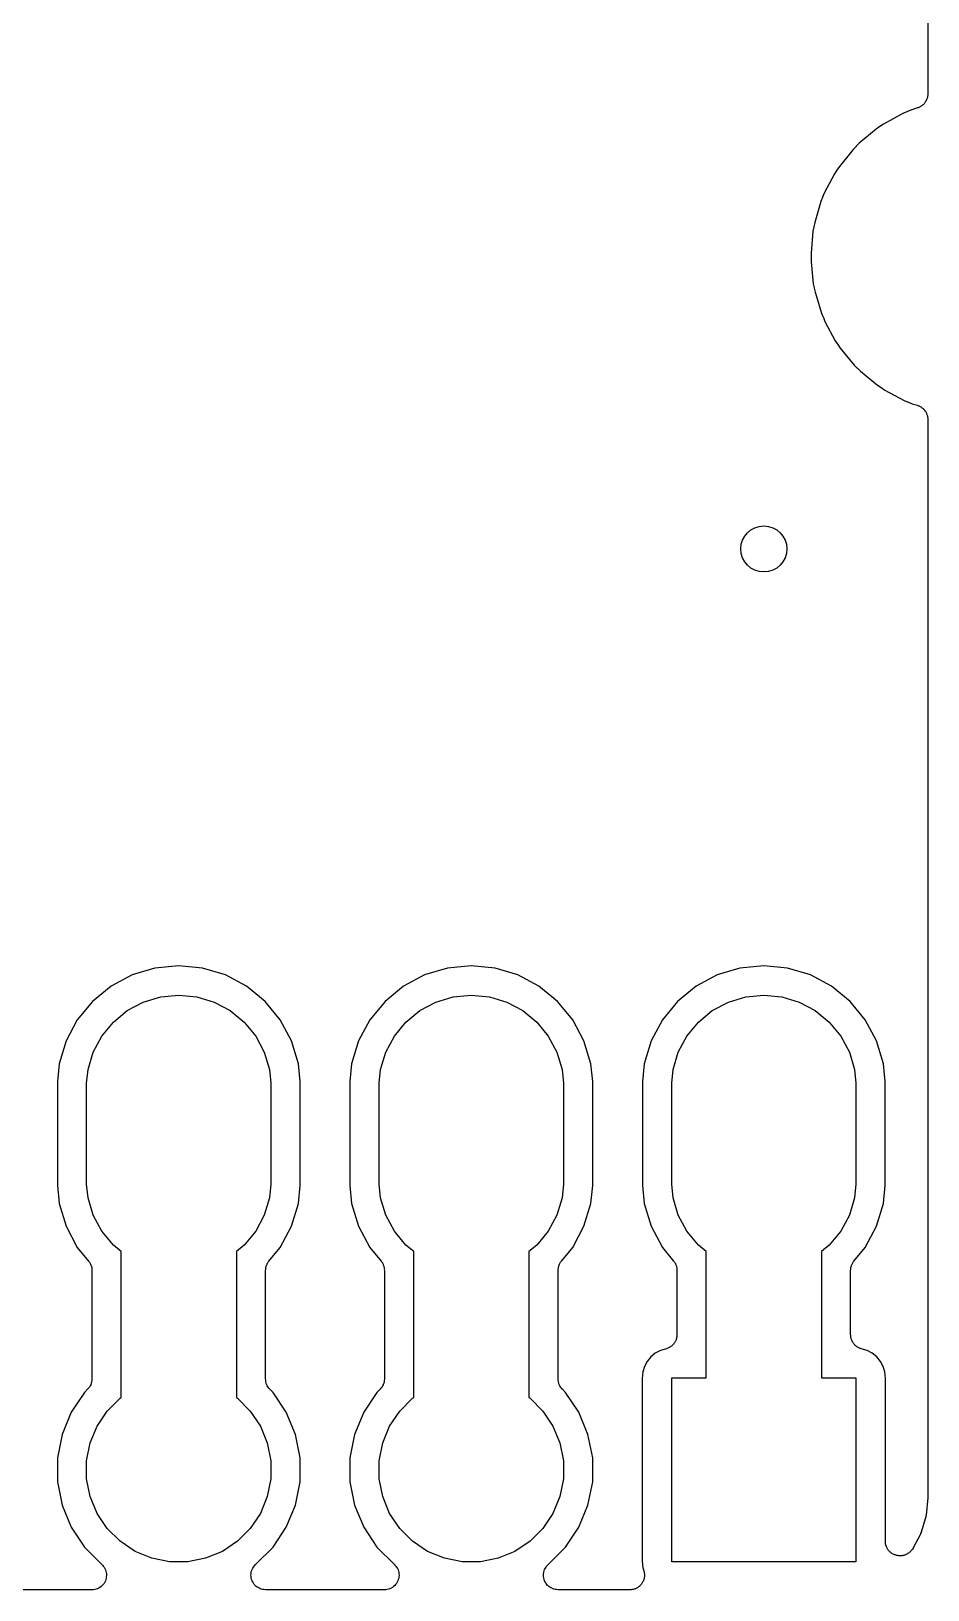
# Model space of a CAD drawing. Extents: x 74.5 to 163.3, y -89.7 to -63.9.
# Drawn here: x 155.56 to 163.35, y -89.69 to -76.15 of the extents above; entities that cross this region are included whole.
import ezdxf

# ---------------------------------------------------------------- set-up
doc = ezdxf.new("R2010")
doc.units = 0
doc.layers.add('BLACK', color=7, linetype='CONTINUOUS')

msp = doc.modelspace()

# ---------------------------------------------------------------- linework, layer by layer
at = {"layer": 'BLACK', "linetype": 'CONTINUOUS'}
for p, q in [((163.349, -64.6605), (163.349, -76.6922)), ((163.307, -76.786), (163.304, -76.7894)), ((163.311, -76.7829), (163.307, -76.786)), ((163.316, -76.7771), (163.311, -76.7829)), ((163.321, -76.7717), (163.316, -76.7771)), ((163.324, -76.7676), (163.321, -76.7717)), ((163.327, -76.7639), (163.324, -76.7676)), ((163.33, -76.7573), (163.327, -76.7639)), ((163.335, -76.751), (163.33, -76.7573)), ((163.336, -76.7465), (163.335, -76.751)), ((163.339, -76.7422), (163.336, -76.7465)), ((163.341, -76.735), (163.339, -76.7422)), ((163.344, -76.728), (163.341, -76.735)), ((163.345, -76.7232), (163.344, -76.728)), ((163.346, -76.7186), (163.345, -76.7232)), ((163.347, -76.7111), (163.346, -76.7186)), ((163.348, -76.7037), (163.347, -76.7111)), ((163.349, -76.6939), (163.348, -76.6988)), ((163.348, -76.6988), (163.348, -76.7037)), ((163.349, -76.6922), (163.349, -76.6939)), ((163.132, -76.8613), (162.964, -76.9535)), ((163.166, -76.8473), (163.132, -76.8613)), ((163.167, -76.8466), (163.166, -76.8473)), ((163.202, -76.8318), (163.167, -76.8466)), ((163.26, -76.8132), (163.202, -76.8318)), ((163.265, -76.8113), (163.26, -76.8132)), ((163.27, -76.8099), (163.265, -76.8113)), ((163.276, -76.8064), (163.27, -76.8099)), ((163.283, -76.8034), (163.276, -76.8064)), ((163.287, -76.8007), (163.283, -76.8034)), ((163.292, -76.7984), (163.287, -76.8007)), ((163.297, -76.7937), (163.292, -76.7984)), ((163.304, -76.7894), (163.297, -76.7937)), ((162.901, -76.996), (162.754, -77.119)), ((162.932, -76.9756), (162.901, -76.996)), ((162.933, -76.9746), (162.932, -76.9756)), ((162.932, -76.9756), (162.932, -76.9756)), ((162.932, -76.9756), (162.932, -76.9756)), ((162.964, -76.9535), (162.933, -76.9746)), ((162.701, -77.1729), (162.581, -77.322)), ((162.727, -77.1469), (162.701, -77.1729)), ((162.728, -77.1457), (162.727, -77.1469)), ((162.727, -77.1469), (162.727, -77.1469)), ((162.754, -77.119), (162.728, -77.1457)), ((162.581, -77.322), (162.56, -77.3533)), ((162.539, -77.3854), (162.45, -77.5549)), ((162.559, -77.3548), (162.539, -77.3854)), ((162.56, -77.3533), (162.559, -77.3548)), ((162.435, -77.5912), (162.421, -77.6252)), ((162.436, -77.5895), (162.435, -77.5912)), ((162.435, -77.5912), (162.435, -77.5912)), ((162.45, -77.5549), (162.436, -77.5895)), ((162.421, -77.6252), (162.367, -77.8087)), ((162.36, -77.8472), (162.352, -77.8833)), ((162.367, -77.8087), (162.36, -77.8454)), ((162.36, -77.8454), (162.36, -77.8472)), ((162.352, -77.8833), (162.335, -78.0738)), ((162.335, -78.0738), (162.335, -78.1112)), ((162.335, -78.1112), (162.335, -78.113)), ((162.335, -78.113), (162.335, -78.1499)), ((162.335, -78.1499), (162.355, -78.3401)), ((162.355, -78.3401), (162.363, -78.3767)), ((162.363, -78.3767), (162.363, -78.3785)), ((162.363, -78.3785), (162.363, -78.3785)), ((162.363, -78.3785), (162.37, -78.4147)), ((162.37, -78.4147), (162.426, -78.5975)), ((162.426, -78.5975), (162.441, -78.6319)), ((162.441, -78.6319), (162.442, -78.6336)), ((162.442, -78.6336), (162.455, -78.6678)), ((162.455, -78.6678), (162.546, -78.836)), ((162.546, -78.836), (162.567, -78.867)), ((162.567, -78.867), (162.568, -78.8685)), ((162.568, -78.8685), (162.568, -78.8685)), ((162.568, -78.8685), (162.588, -78.8994)), ((162.588, -78.8994), (162.71, -79.0468)), ((162.71, -79.0468), (162.737, -79.0731)), ((162.737, -79.0731), (162.738, -79.0744)), ((162.738, -79.0744), (162.738, -79.0744)), ((162.738, -79.0744), (162.764, -79.1008)), ((162.764, -79.1008), (162.912, -79.2217)), ((162.912, -79.2217), (162.943, -79.2423)), ((162.943, -79.2423), (162.945, -79.2433)), ((162.945, -79.2433), (162.945, -79.2433)), ((162.945, -79.2433), (162.975, -79.2642)), ((162.975, -79.2642), (163.144, -79.354)), ((163.144, -79.354), (163.179, -79.3682)), ((163.179, -79.3682), (163.18, -79.3689)), ((163.18, -79.3689), (163.18, -79.3689)), ((163.18, -79.3689), (163.214, -79.3835)), ((163.214, -79.3835), (163.259, -79.3969)), ((163.259, -79.3969), (163.26, -79.3974)), ((163.26, -79.3974), (163.266, -79.3997)), ((163.266, -79.3997), (163.271, -79.4014)), ((163.271, -79.4014), (163.277, -79.4045)), ((163.277, -79.4045), (163.283, -79.4072)), ((163.283, -79.4072), (163.288, -79.4104)), ((163.288, -79.4104), (163.293, -79.4132)), ((163.293, -79.4132), (163.298, -79.4174)), ((163.298, -79.4174), (163.304, -79.4212)), ((163.304, -79.4212), (163.308, -79.4253)), ((163.308, -79.4253), (163.312, -79.429)), ((163.312, -79.429), (163.316, -79.4341)), ((163.316, -79.4341), (163.321, -79.4389)), ((163.321, -79.4389), (163.324, -79.4437)), ((163.324, -79.4437), (163.328, -79.4482)), ((163.328, -79.4482), (163.331, -79.454)), ((163.331, -79.454), (163.335, -79.4596)), ((163.335, -79.4596), (163.337, -79.465)), ((163.337, -79.465), (163.339, -79.4701)), ((163.339, -79.4701), (163.341, -79.4764)), ((163.341, -79.4764), (163.344, -79.4826)), ((163.344, -79.4826), (163.345, -79.4883)), ((163.345, -79.4883), (163.347, -79.4938)), ((163.347, -79.4938), (163.347, -79.5004)), ((163.347, -79.5004), (163.348, -79.5069)), ((163.348, -79.5069), (163.348, -79.5127)), ((163.348, -79.5127), (163.349, -79.5185)), ((163.349, -79.5185), (163.349, -88.8765)), ((156.44, -84.3465), (156.257, -84.4444)), ((156.638, -84.2862), (156.44, -84.3465)), ((156.845, -84.2659), (156.638, -84.2862)), ((157.052, -84.2862), (156.845, -84.2659)), ((157.25, -84.3465), (157.052, -84.2862)), ((157.433, -84.4444), (157.25, -84.3465)), ((158.98, -84.3465), (158.797, -84.4444)), ((159.178, -84.2862), (158.98, -84.3465)), ((159.385, -84.2659), (159.178, -84.2862)), ((159.592, -84.2862), (159.385, -84.2659)), ((159.79, -84.3465), (159.592, -84.2862)), ((159.973, -84.4444), (159.79, -84.3465)), ((161.52, -84.3465), (161.337, -84.4444)), ((161.718, -84.2862), (161.52, -84.3465)), ((161.925, -84.2659), (161.718, -84.2862)), ((162.132, -84.2862), (161.925, -84.2659)), ((162.33, -84.3465), (162.132, -84.2862)), ((162.513, -84.4444), (162.33, -84.3465)), ((156.257, -84.4444), (156.096, -84.5761)), ((157.594, -84.5761), (157.433, -84.4444)), ((158.797, -84.4444), (158.636, -84.5761)), ((160.134, -84.5761), (159.973, -84.4444)), ((161.337, -84.4444), (161.176, -84.5761)), ((162.674, -84.5761), (162.513, -84.4444)), ((156.096, -84.5761), (155.964, -84.7366)), ((156.398, -84.6566), (156.537, -84.5823)), ((156.537, -84.5823), (156.688, -84.5366)), ((156.688, -84.5366), (156.845, -84.5211)), ((156.845, -84.5211), (157.002, -84.5366)), ((157.002, -84.5366), (157.153, -84.5823)), ((157.153, -84.5823), (157.292, -84.6566)), ((157.726, -84.7366), (157.594, -84.5761)), ((158.636, -84.5761), (158.504, -84.7366)), ((158.938, -84.6566), (159.077, -84.5823)), ((159.077, -84.5823), (159.228, -84.5366)), ((159.228, -84.5366), (159.385, -84.5211)), ((159.385, -84.5211), (159.542, -84.5366)), ((159.542, -84.5366), (159.693, -84.5823)), ((159.693, -84.5823), (159.832, -84.6566)), ((160.266, -84.7366), (160.134, -84.5761)), ((161.176, -84.5761), (161.044, -84.7366)), ((161.478, -84.6566), (161.617, -84.5823)), ((161.617, -84.5823), (161.768, -84.5366)), ((161.768, -84.5366), (161.925, -84.5211)), ((161.925, -84.5211), (162.082, -84.5366)), ((162.082, -84.5366), (162.233, -84.5823)), ((162.233, -84.5823), (162.372, -84.6566)), ((162.806, -84.7366), (162.674, -84.5761)), ((155.964, -84.7366), (155.867, -84.9197)), ((156.177, -84.8784), (156.277, -84.7566)), ((156.277, -84.7566), (156.398, -84.6566)), ((157.292, -84.6566), (157.413, -84.7566)), ((157.413, -84.7566), (157.513, -84.8784)), ((157.823, -84.9197), (157.726, -84.7366)), ((158.504, -84.7366), (158.407, -84.9197)), ((158.717, -84.8784), (158.817, -84.7566)), ((158.817, -84.7566), (158.938, -84.6566)), ((159.832, -84.6566), (159.953, -84.7566)), ((159.953, -84.7566), (160.053, -84.8784)), ((160.363, -84.9197), (160.266, -84.7366)), ((161.044, -84.7366), (160.947, -84.9197)), ((161.257, -84.8784), (161.357, -84.7566)), ((161.357, -84.7566), (161.478, -84.6566)), ((162.372, -84.6566), (162.493, -84.7566)), ((162.493, -84.7566), (162.593, -84.8784)), ((162.903, -84.9197), (162.806, -84.7366)), ((156.102, -85.0174), (156.177, -84.8784)), ((157.513, -84.8784), (157.588, -85.0174)), ((158.642, -85.0174), (158.717, -84.8784)), ((160.053, -84.8784), (160.128, -85.0174)), ((161.182, -85.0174), (161.257, -84.8784)), ((162.593, -84.8784), (162.668, -85.0174)), ((155.867, -84.9197), (155.806, -85.1184)), ((156.057, -85.1682), (156.102, -85.0174)), ((157.588, -85.0174), (157.633, -85.1682)), ((157.884, -85.1184), (157.823, -84.9197)), ((158.407, -84.9197), (158.346, -85.1184)), ((158.597, -85.1682), (158.642, -85.0174)), ((160.128, -85.0174), (160.173, -85.1682)), ((160.424, -85.1184), (160.363, -84.9197)), ((160.947, -84.9197), (160.886, -85.1184)), ((161.137, -85.1682), (161.182, -85.0174)), ((162.668, -85.0174), (162.713, -85.1682)), ((162.964, -85.1184), (162.903, -84.9197)), ((155.806, -85.1184), (155.791, -85.2732)), ((156.045, -85.2857), (156.057, -85.1682)), ((157.633, -85.1682), (157.645, -85.2857)), ((157.899, -85.2732), (157.884, -85.1184)), ((158.346, -85.1184), (158.331, -85.2732)), ((158.585, -85.2857), (158.597, -85.1682)), ((160.173, -85.1682), (160.185, -85.2857)), ((160.439, -85.2732), (160.424, -85.1184)), ((160.886, -85.1184), (160.871, -85.2732)), ((161.125, -85.2857), (161.137, -85.1682)), ((162.713, -85.1682), (162.725, -85.2857)), ((162.979, -85.2732), (162.964, -85.1184)), ((155.791, -85.2732), (155.791, -86.1768)), ((156.045, -86.1643), (156.045, -85.2857)), ((157.645, -85.2857), (157.645, -86.1643)), ((157.899, -86.1768), (157.899, -85.2732)), ((158.331, -85.2732), (158.331, -86.1768)), ((158.585, -86.1643), (158.585, -85.2857)), ((160.185, -85.2857), (160.185, -86.1643)), ((160.439, -86.1768), (160.439, -85.2732)), ((160.871, -85.2732), (160.871, -86.1768)), ((161.125, -86.1643), (161.125, -85.2857)), ((162.725, -85.2857), (162.725, -86.1643)), ((162.979, -86.1768), (162.979, -85.2732)), ((155.791, -86.1768), (155.806, -86.3316)), ((156.057, -86.2818), (156.045, -86.1643)), ((157.645, -86.1643), (157.633, -86.2818)), ((157.884, -86.3316), (157.899, -86.1768)), ((158.331, -86.1768), (158.346, -86.3316)), ((158.597, -86.2818), (158.585, -86.1643)), ((160.185, -86.1643), (160.173, -86.2818)), ((160.424, -86.3316), (160.439, -86.1768)), ((160.871, -86.1768), (160.886, -86.3316)), ((161.137, -86.2818), (161.125, -86.1643)), ((162.725, -86.1643), (162.713, -86.2818)), ((162.964, -86.3316), (162.979, -86.1768)), ((155.806, -86.3316), (155.867, -86.5303)), ((156.102, -86.4326), (156.057, -86.2818)), ((157.633, -86.2818), (157.588, -86.4326)), ((157.823, -86.5303), (157.884, -86.3316)), ((158.346, -86.3316), (158.407, -86.5303)), ((158.642, -86.4326), (158.597, -86.2818)), ((160.173, -86.2818), (160.128, -86.4326)), ((160.363, -86.5303), (160.424, -86.3316)), ((160.886, -86.3316), (160.947, -86.5303)), ((161.182, -86.4326), (161.137, -86.2818)), ((162.713, -86.2818), (162.668, -86.4326)), ((162.903, -86.5303), (162.964, -86.3316)), ((155.867, -86.5303), (155.964, -86.7134)), ((156.177, -86.5716), (156.102, -86.4326)), ((157.588, -86.4326), (157.513, -86.5716)), ((157.726, -86.7134), (157.823, -86.5303)), ((158.407, -86.5303), (158.504, -86.7134)), ((158.717, -86.5716), (158.642, -86.4326)), ((160.128, -86.4326), (160.053, -86.5716)), ((160.266, -86.7134), (160.363, -86.5303)), ((160.947, -86.5303), (161.044, -86.7134)), ((161.257, -86.5716), (161.182, -86.4326)), ((162.668, -86.4326), (162.593, -86.5716)), ((162.806, -86.7134), (162.903, -86.5303)), ((156.277, -86.6934), (156.177, -86.5716)), ((157.513, -86.5716), (157.413, -86.6934)), ((158.817, -86.6934), (158.717, -86.5716)), ((160.053, -86.5716), (159.953, -86.6934)), ((161.357, -86.6934), (161.257, -86.5716)), ((162.593, -86.5716), (162.493, -86.6934)), ((155.964, -86.7134), (156.062, -86.8326)), ((156.345, -86.7496), (156.277, -86.6934)), ((156.345, -88.0179), (156.345, -86.7496)), ((157.413, -86.6934), (157.345, -86.7496)), ((157.345, -86.7496), (157.345, -88.0179)), ((157.628, -86.8326), (157.726, -86.7134)), ((158.504, -86.7134), (158.602, -86.8326)), ((158.885, -86.7496), (158.817, -86.6934)), ((158.885, -88.0179), (158.885, -86.7496)), ((159.953, -86.6934), (159.885, -86.7496)), ((159.885, -86.7496), (159.885, -88.0179)), ((160.168, -86.8326), (160.266, -86.7134)), ((161.044, -86.7134), (161.142, -86.8326)), ((161.425, -86.7496), (161.357, -86.6934)), ((161.425, -87.846), (161.425, -86.7496)), ((162.493, -86.6934), (162.425, -86.7496)), ((162.425, -86.7496), (162.425, -87.846)), ((162.708, -86.8326), (162.806, -86.7134)), ((156.062, -86.8326), (156.063, -86.8339)), ((156.063, -86.8339), (156.066, -86.8386)), ((156.066, -86.8386), (156.07, -86.8428)), ((156.07, -86.8428), (156.073, -86.8489)), ((156.073, -86.8489), (156.077, -86.8547)), ((156.077, -86.8547), (156.079, -86.8599)), ((156.079, -86.8599), (156.081, -86.8647)), ((156.081, -86.8647), (156.083, -86.8713)), ((156.083, -86.8713), (156.086, -86.8777)), ((156.086, -86.8777), (156.087, -86.8832)), ((156.087, -86.8832), (156.089, -86.8885)), ((156.089, -86.8885), (156.089, -86.8953)), ((156.089, -86.8953), (156.091, -86.9021)), ((156.091, -86.9021), (156.09, -86.9076)), ((156.09, -86.9076), (156.091, -86.9131)), ((156.091, -86.9131), (156.091, -87.8568)), ((157.599, -86.9113), (157.6, -86.9059)), ((157.599, -86.9131), (157.599, -86.9113)), ((157.599, -87.8568), (157.599, -86.9131)), ((157.6, -86.9003), (157.601, -86.8936)), ((157.6, -86.9059), (157.6, -86.9003)), ((157.601, -86.8936), (157.602, -86.8867)), ((157.602, -86.8867), (157.603, -86.8815)), ((157.603, -86.8815), (157.605, -86.876)), ((157.605, -86.876), (157.607, -86.8697)), ((157.607, -86.8697), (157.609, -86.8631)), ((157.609, -86.8631), (157.612, -86.8583)), ((157.612, -86.8583), (157.614, -86.8532)), ((157.614, -86.8532), (157.618, -86.8474)), ((157.618, -86.8474), (157.621, -86.8414)), ((157.621, -86.8414), (157.625, -86.8371)), ((157.625, -86.8371), (157.628, -86.8326)), ((158.602, -86.8326), (158.603, -86.8339)), ((158.603, -86.8339), (158.606, -86.8386)), ((158.606, -86.8386), (158.61, -86.8428)), ((158.61, -86.8428), (158.613, -86.8489)), ((158.613, -86.8489), (158.617, -86.8547)), ((158.617, -86.8547), (158.619, -86.8599)), ((158.619, -86.8599), (158.621, -86.8647)), ((158.621, -86.8647), (158.623, -86.8713)), ((158.623, -86.8713), (158.626, -86.8777)), ((158.626, -86.8777), (158.627, -86.8832)), ((158.627, -86.8832), (158.629, -86.8885)), ((158.629, -86.8885), (158.629, -86.8953)), ((158.629, -86.8953), (158.631, -86.9021)), ((158.631, -86.9021), (158.63, -86.9076)), ((158.63, -86.9076), (158.631, -86.9131)), ((158.631, -86.9131), (158.631, -87.8568)), ((160.139, -86.9113), (160.14, -86.9059)), ((160.139, -86.9131), (160.139, -86.9113)), ((160.139, -87.8568), (160.139, -86.9131)), ((160.14, -86.9003), (160.141, -86.8936)), ((160.14, -86.9059), (160.14, -86.9003)), ((160.141, -86.8936), (160.142, -86.8867)), ((160.142, -86.8867), (160.143, -86.8815)), ((160.143, -86.8815), (160.145, -86.876)), ((160.145, -86.876), (160.147, -86.8697)), ((160.147, -86.8697), (160.149, -86.8631)), ((160.149, -86.8631), (160.152, -86.8583)), ((160.152, -86.8583), (160.154, -86.8532)), ((160.154, -86.8532), (160.158, -86.8474)), ((160.158, -86.8474), (160.161, -86.8414)), ((160.161, -86.8414), (160.165, -86.8371)), ((160.165, -86.8371), (160.168, -86.8326)), ((161.142, -86.8326), (161.143, -86.8339)), ((161.143, -86.8339), (161.146, -86.8386)), ((161.146, -86.8386), (161.15, -86.8428)), ((161.15, -86.8428), (161.153, -86.8489)), ((161.153, -86.8489), (161.157, -86.8547)), ((161.157, -86.8547), (161.159, -86.8599)), ((161.159, -86.8599), (161.161, -86.8647)), ((161.161, -86.8647), (161.163, -86.8713)), ((161.163, -86.8713), (161.166, -86.8777)), ((161.166, -86.8777), (161.167, -86.8832)), ((161.167, -86.8832), (161.169, -86.8885)), ((161.169, -86.8885), (161.169, -86.8953)), ((161.169, -86.8953), (161.171, -86.9021)), ((161.171, -86.9021), (161.17, -86.9076)), ((161.17, -86.9076), (161.171, -86.9131)), ((161.171, -86.9131), (161.171, -87.4724)), ((162.679, -86.9113), (162.68, -86.9059)), ((162.679, -86.9131), (162.679, -86.9113)), ((162.679, -87.4724), (162.679, -86.9131)), ((162.68, -86.9003), (162.681, -86.8936)), ((162.68, -86.9059), (162.68, -86.9003)), ((162.681, -86.8936), (162.682, -86.8867)), ((162.682, -86.8867), (162.683, -86.8815)), ((162.683, -86.8815), (162.685, -86.876)), ((162.685, -86.876), (162.687, -86.8697)), ((162.687, -86.8697), (162.689, -86.8631)), ((162.689, -86.8631), (162.692, -86.8583)), ((162.692, -86.8583), (162.694, -86.8532)), ((162.694, -86.8532), (162.698, -86.8474)), ((162.698, -86.8474), (162.701, -86.8414)), ((162.701, -86.8414), (162.705, -86.8371)), ((162.705, -86.8371), (162.708, -86.8326)), ((161.17, -87.4855), (161.169, -87.4921)), ((161.171, -87.4742), (161.17, -87.4799)), ((161.17, -87.4799), (161.17, -87.4855)), ((161.171, -87.4724), (161.171, -87.4742)), ((162.68, -87.4781), (162.679, -87.4724)), ((162.68, -87.4838), (162.68, -87.4781)), ((162.681, -87.4904), (162.68, -87.4838)), ((161.027, -87.6102), (160.983, -87.6338)), ((161.081, -87.594), (161.027, -87.6102)), ((161.086, -87.5918), (161.081, -87.594)), ((161.092, -87.5902), (161.086, -87.5918)), ((161.098, -87.5871), (161.092, -87.5902)), ((161.104, -87.5845), (161.098, -87.5871)), ((161.109, -87.5813), (161.104, -87.5845)), ((161.114, -87.5787), (161.109, -87.5813)), ((161.119, -87.5745), (161.114, -87.5787)), ((161.124, -87.5707), (161.119, -87.5745)), ((161.128, -87.5667), (161.124, -87.5707)), ((161.133, -87.5632), (161.128, -87.5667)), ((161.137, -87.558), (161.133, -87.5632)), ((161.142, -87.5533), (161.137, -87.558)), ((161.145, -87.5485), (161.142, -87.5533)), ((161.149, -87.5442), (161.145, -87.5485)), ((161.152, -87.5383), (161.149, -87.5442)), ((161.156, -87.5327), (161.152, -87.5383)), ((161.158, -87.5274), (161.156, -87.5327)), ((161.161, -87.5225), (161.158, -87.5274)), ((161.163, -87.516), (161.161, -87.5225)), ((161.165, -87.5098), (161.163, -87.516)), ((161.167, -87.5043), (161.165, -87.5098)), ((161.168, -87.4988), (161.167, -87.5043)), ((161.169, -87.4921), (161.168, -87.4988)), ((162.681, -87.4971), (162.681, -87.4904)), ((162.683, -87.5025), (162.681, -87.4971)), ((162.684, -87.5081), (162.683, -87.5025)), ((162.687, -87.5144), (162.684, -87.5081)), ((162.689, -87.5208), (162.687, -87.5144)), ((162.691, -87.5258), (162.689, -87.5208)), ((162.693, -87.5311), (162.691, -87.5258)), ((162.697, -87.5368), (162.693, -87.5311)), ((162.7, -87.5427), (162.697, -87.5368)), ((162.704, -87.5471), (162.7, -87.5427)), ((162.707, -87.5519), (162.704, -87.5471)), ((162.712, -87.5567), (162.707, -87.5519)), ((162.716, -87.5619), (162.712, -87.5567)), ((162.72, -87.5655), (162.716, -87.5619)), ((162.724, -87.5696), (162.72, -87.5655)), ((162.73, -87.5734), (162.724, -87.5696)), ((162.735, -87.5777), (162.73, -87.5734)), ((162.74, -87.5804), (162.735, -87.5777)), ((162.745, -87.5836), (162.74, -87.5804)), ((162.751, -87.5863), (162.745, -87.5836)), ((162.757, -87.5895), (162.751, -87.5863)), ((162.762, -87.5912), (162.757, -87.5895)), ((162.767, -87.5934), (162.762, -87.5912)), ((162.769, -87.594), (162.767, -87.5934)), ((162.823, -87.6102), (162.769, -87.594)), ((162.867, -87.6338), (162.823, -87.6102)), ((160.889, -87.7483), (160.875, -87.7962)), ((160.913, -87.7042), (160.889, -87.7483)), ((160.945, -87.6655), (160.913, -87.7042)), ((160.983, -87.6338), (160.945, -87.6655)), ((162.905, -87.6655), (162.867, -87.6338)), ((162.937, -87.7042), (162.905, -87.6655)), ((162.961, -87.7483), (162.937, -87.7042)), ((162.975, -87.7962), (162.961, -87.7483)), ((156.085, -87.8944), (156.081, -87.9056)), ((156.088, -87.8832), (156.085, -87.8944)), ((156.09, -87.8703), (156.088, -87.8819)), ((156.088, -87.8819), (156.088, -87.8826)), ((156.088, -87.8826), (156.088, -87.8832)), ((156.091, -87.8586), (156.09, -87.8703)), ((156.091, -87.8568), (156.091, -87.8572)), ((156.091, -87.8572), (156.091, -87.8573)), ((156.091, -87.8573), (156.091, -87.8573)), ((156.091, -87.8573), (156.091, -87.8586)), ((157.6, -87.8685), (157.599, -87.8568)), ((157.601, -87.8802), (157.6, -87.8685)), ((157.601, -87.8808), (157.601, -87.8802)), ((157.601, -87.8815), (157.601, -87.8808)), ((157.605, -87.8927), (157.601, -87.8815)), ((157.608, -87.904), (157.605, -87.8927)), ((158.625, -87.8944), (158.621, -87.9056)), ((158.628, -87.8832), (158.625, -87.8944)), ((158.63, -87.8703), (158.628, -87.8819)), ((158.628, -87.8819), (158.628, -87.8826)), ((158.628, -87.8826), (158.628, -87.8832)), ((158.631, -87.8586), (158.63, -87.8703)), ((158.631, -87.8568), (158.631, -87.8572)), ((158.631, -87.8572), (158.631, -87.8573)), ((158.631, -87.8573), (158.631, -87.8573)), ((158.631, -87.8573), (158.631, -87.8586)), ((160.14, -87.8685), (160.139, -87.8568)), ((160.141, -87.8802), (160.14, -87.8685)), ((160.141, -87.8808), (160.141, -87.8802)), ((160.141, -87.8815), (160.141, -87.8808)), ((160.145, -87.8927), (160.141, -87.8815)), ((160.148, -87.904), (160.145, -87.8927)), ((160.875, -87.7962), (160.869, -87.8522)), ((160.869, -87.8522), (160.869, -89.4398)), ((161.125, -89.446), (161.125, -87.846)), ((161.125, -87.846), (161.425, -87.846)), ((162.425, -87.846), (162.725, -87.846)), ((162.725, -87.846), (162.725, -89.446)), ((162.981, -87.8522), (162.975, -87.7962)), ((162.981, -89.2671), (162.981, -87.8522)), ((156.026, -87.9741), (155.911, -88.1467)), ((156.054, -87.9466), (156.026, -87.9741)), ((156.061, -87.9376), (156.054, -87.9466)), ((156.069, -87.9286), (156.061, -87.9376)), ((156.07, -87.9275), (156.069, -87.928)), ((156.069, -87.928), (156.069, -87.9286)), ((156.075, -87.9171), (156.07, -87.9275)), ((156.081, -87.9068), (156.075, -87.9171)), ((156.081, -87.9056), (156.081, -87.9062)), ((156.081, -87.9062), (156.081, -87.9068)), ((156.224, -88.136), (156.335, -88.0246)), ((156.335, -88.0246), (156.345, -88.0179)), ((157.345, -88.0179), (157.355, -88.0246)), ((157.355, -88.0246), (157.466, -88.136)), ((157.608, -87.9046), (157.608, -87.904)), ((157.609, -87.9052), (157.608, -87.9046)), ((157.614, -87.9156), (157.609, -87.9052)), ((157.619, -87.926), (157.614, -87.9156)), ((157.62, -87.9265), (157.619, -87.926)), ((157.62, -87.9271), (157.62, -87.9265)), ((157.628, -87.9362), (157.62, -87.9271)), ((157.635, -87.9454), (157.628, -87.9362)), ((157.636, -87.9463), (157.635, -87.9454)), ((157.636, -87.9466), (157.636, -87.9463)), ((157.636, -87.9463), (157.636, -87.9463)), ((157.636, -87.9463), (157.636, -87.9463)), ((157.664, -87.9741), (157.636, -87.9466)), ((157.779, -88.1467), (157.664, -87.9741)), ((158.566, -87.9741), (158.451, -88.1467)), ((158.594, -87.9466), (158.566, -87.9741)), ((158.601, -87.9376), (158.594, -87.9466)), ((158.609, -87.9286), (158.601, -87.9376)), ((158.61, -87.9275), (158.609, -87.928)), ((158.609, -87.928), (158.609, -87.9286)), ((158.615, -87.9171), (158.61, -87.9275)), ((158.621, -87.9068), (158.615, -87.9171)), ((158.621, -87.9056), (158.621, -87.9062)), ((158.621, -87.9062), (158.621, -87.9068)), ((158.764, -88.136), (158.875, -88.0246)), ((158.875, -88.0246), (158.885, -88.0179)), ((159.885, -88.0179), (159.895, -88.0246)), ((159.895, -88.0246), (160.006, -88.136)), ((160.148, -87.9046), (160.148, -87.904)), ((160.149, -87.9052), (160.148, -87.9046)), ((160.154, -87.9156), (160.149, -87.9052)), ((160.159, -87.926), (160.154, -87.9156)), ((160.16, -87.9265), (160.159, -87.926)), ((160.16, -87.9271), (160.16, -87.9265)), ((160.168, -87.9362), (160.16, -87.9271)), ((160.175, -87.9454), (160.168, -87.9362)), ((160.176, -87.9463), (160.175, -87.9454)), ((160.176, -87.9466), (160.176, -87.9463)), ((160.176, -87.9463), (160.176, -87.9463)), ((160.176, -87.9463), (160.176, -87.9463)), ((160.204, -87.9741), (160.176, -87.9466)), ((160.319, -88.1467), (160.204, -87.9741)), ((155.911, -88.1467), (155.832, -88.3386)), ((156.136, -88.2671), (156.224, -88.136)), ((157.466, -88.136), (157.554, -88.2671)), ((157.858, -88.3386), (157.779, -88.1467)), ((158.451, -88.1467), (158.372, -88.3386)), ((158.676, -88.2671), (158.764, -88.136)), ((160.006, -88.136), (160.094, -88.2671)), ((160.398, -88.3386), (160.319, -88.1467)), ((156.076, -88.4126), (156.136, -88.2671)), ((157.554, -88.2671), (157.614, -88.4126)), ((158.616, -88.4126), (158.676, -88.2671)), ((160.094, -88.2671), (160.154, -88.4126)), ((155.832, -88.3386), (155.791, -88.5422)), ((156.045, -88.5672), (156.076, -88.4126)), ((157.614, -88.4126), (157.645, -88.5672)), ((157.899, -88.5422), (157.858, -88.3386)), ((158.372, -88.3386), (158.331, -88.5422)), ((158.585, -88.5672), (158.616, -88.4126)), ((160.154, -88.4126), (160.185, -88.5672)), ((160.439, -88.5422), (160.398, -88.3386)), ((155.791, -88.5422), (155.791, -88.7498)), ((156.045, -88.7248), (156.045, -88.5672)), ((157.645, -88.5672), (157.645, -88.7248)), ((157.899, -88.7498), (157.899, -88.5422)), ((158.331, -88.5422), (158.331, -88.7498)), ((158.585, -88.7248), (158.585, -88.5672)), ((160.185, -88.5672), (160.185, -88.7248)), ((160.439, -88.7498), (160.439, -88.5422)), ((155.791, -88.7498), (155.832, -88.9534)), ((156.076, -88.8794), (156.045, -88.7248)), ((157.645, -88.7248), (157.614, -88.8794)), ((157.858, -88.9534), (157.899, -88.7498)), ((158.331, -88.7498), (158.372, -88.9534)), ((158.616, -88.8794), (158.585, -88.7248)), ((160.185, -88.7248), (160.154, -88.8794)), ((160.398, -88.9534), (160.439, -88.7498)), ((155.832, -88.9534), (155.911, -89.1453)), ((156.136, -89.0249), (156.076, -88.8794)), ((157.614, -88.8794), (157.554, -89.0249)), ((157.779, -89.1453), (157.858, -88.9534)), ((158.372, -88.9534), (158.451, -89.1453)), ((158.676, -89.0249), (158.616, -88.8794)), ((160.154, -88.8794), (160.094, -89.0249)), ((160.319, -89.1453), (160.398, -88.9534)), ((163.348, -88.8889), (163.334, -89.0405)), ((163.349, -88.8782), (163.348, -88.8835)), ((163.348, -88.8835), (163.348, -88.8889)), ((163.349, -88.8765), (163.349, -88.8782)), ((156.224, -89.156), (156.136, -89.0249)), ((157.554, -89.0249), (157.466, -89.156)), ((158.764, -89.156), (158.676, -89.0249)), ((160.094, -89.0249), (160.006, -89.156)), ((163.329, -89.0648), (163.291, -89.1881)), ((163.331, -89.0535), (163.329, -89.0648)), ((163.333, -89.0423), (163.331, -89.0535)), ((163.334, -89.0405), (163.333, -89.0423)), ((155.911, -89.1453), (156.026, -89.3179)), ((156.335, -89.2674), (156.224, -89.156)), ((157.466, -89.156), (157.355, -89.2674)), ((157.664, -89.3179), (157.779, -89.1453)), ((158.451, -89.1453), (158.566, -89.3179)), ((158.875, -89.2674), (158.764, -89.156)), ((160.006, -89.156), (159.895, -89.2674)), ((160.204, -89.3179), (160.319, -89.1453)), ((163.282, -89.211), (163.222, -89.3247)), ((163.286, -89.2004), (163.282, -89.211)), ((163.291, -89.1898), (163.286, -89.2004)), ((163.291, -89.1881), (163.291, -89.1898)), ((156.026, -89.3179), (156.181, -89.4722)), ((156.466, -89.355), (156.335, -89.2674)), ((156.612, -89.4153), (156.466, -89.355)), ((157.224, -89.355), (157.078, -89.4153)), ((157.355, -89.2674), (157.224, -89.355)), ((157.509, -89.4722), (157.664, -89.3179)), ((158.566, -89.3179), (158.721, -89.4722)), ((159.006, -89.355), (158.875, -89.2674)), ((159.152, -89.4153), (159.006, -89.355)), ((159.764, -89.355), (159.618, -89.4153)), ((159.895, -89.2674), (159.764, -89.355)), ((160.049, -89.4722), (160.204, -89.3179)), ((162.981, -89.2733), (162.981, -89.2671)), ((162.981, -89.2795), (162.981, -89.2733)), ((162.983, -89.2856), (162.981, -89.2795)), ((162.983, -89.2917), (162.983, -89.2856)), ((162.985, -89.2977), (162.983, -89.2917)), ((162.986, -89.3038), (162.985, -89.2977)), ((162.989, -89.3095), (162.986, -89.3038)), ((162.99, -89.3155), (162.989, -89.3095)), ((162.993, -89.3209), (162.99, -89.3155)), ((162.996, -89.3267), (162.993, -89.3209)), ((162.999, -89.3319), (162.996, -89.3267)), ((163.002, -89.3373), (162.999, -89.3319)), ((163.006, -89.3422), (163.002, -89.3373)), ((163.009, -89.3473), (163.006, -89.3422)), ((163.014, -89.3517), (163.009, -89.3473)), ((163.018, -89.3566), (163.014, -89.3517)), ((163.023, -89.3605), (163.018, -89.3566)), ((163.027, -89.3649), (163.023, -89.3605)), ((163.032, -89.3684), (163.027, -89.3649)), ((163.037, -89.3724), (163.032, -89.3684)), ((163.042, -89.3753), (163.037, -89.3724)), ((163.047, -89.3788), (163.042, -89.3753)), ((163.053, -89.3812), (163.047, -89.3788)), ((163.059, -89.3841), (163.053, -89.3812)), ((163.065, -89.386), (163.059, -89.3841)), ((163.161, -89.3819), (163.155, -89.3848)), ((163.167, -89.3796), (163.161, -89.3819)), ((163.172, -89.3762), (163.167, -89.3796)), ((163.177, -89.3733), (163.172, -89.3762)), ((163.182, -89.3694), (163.177, -89.3733)), ((163.187, -89.366), (163.182, -89.3694)), ((163.192, -89.3617), (163.187, -89.366)), ((163.197, -89.3578), (163.192, -89.3617)), ((163.201, -89.353), (163.197, -89.3578)), ((163.205, -89.3487), (163.201, -89.353)), ((163.206, -89.3473), (163.205, -89.3487)), ((163.208, -89.3453), (163.206, -89.3473)), ((163.211, -89.3412), (163.208, -89.3453)), ((163.213, -89.3388), (163.211, -89.3412)), ((163.215, -89.3353), (163.213, -89.3388)), ((163.221, -89.3263), (163.215, -89.3353)), ((163.222, -89.3247), (163.221, -89.3263)), ((156.181, -89.4722), (156.182, -89.4731)), ((156.182, -89.4731), (156.182, -89.4731)), ((156.182, -89.4731), (156.182, -89.4732)), ((156.182, -89.4732), (156.182, -89.4735)), ((156.182, -89.4735), (156.19, -89.4831)), ((156.19, -89.4831), (156.197, -89.4925)), ((156.197, -89.4925), (156.197, -89.4927)), ((156.197, -89.4927), (156.197, -89.4928)), ((156.197, -89.4928), (156.203, -89.5037)), ((156.203, -89.5037), (156.209, -89.5144)), ((156.209, -89.5144), (156.209, -89.5146)), ((156.209, -89.5146), (156.209, -89.5148)), ((156.209, -89.5148), (156.212, -89.5267)), ((156.766, -89.446), (156.612, -89.4153)), ((156.924, -89.446), (156.766, -89.446)), ((157.078, -89.4153), (156.924, -89.446)), ((157.478, -89.5247), (157.482, -89.5132)), ((157.482, -89.5128), (157.488, -89.5019)), ((157.482, -89.513), (157.482, -89.5128)), ((157.482, -89.5132), (157.482, -89.513)), ((157.488, -89.5019), (157.494, -89.4914)), ((157.494, -89.491), (157.502, -89.4816)), ((157.494, -89.4912), (157.494, -89.491)), ((157.494, -89.4914), (157.494, -89.4912)), ((157.502, -89.4816), (157.509, -89.4722)), ((158.721, -89.4722), (158.722, -89.4731)), ((158.722, -89.4731), (158.722, -89.4731)), ((158.722, -89.4731), (158.722, -89.4732)), ((158.722, -89.4732), (158.722, -89.4735)), ((158.722, -89.4735), (158.73, -89.4831)), ((158.73, -89.4831), (158.737, -89.4925)), ((158.737, -89.4925), (158.737, -89.4927)), ((158.737, -89.4927), (158.737, -89.4928)), ((158.737, -89.4928), (158.743, -89.5037)), ((158.743, -89.5037), (158.749, -89.5144)), ((158.749, -89.5144), (158.749, -89.5146)), ((158.749, -89.5146), (158.749, -89.5148)), ((158.749, -89.5148), (158.752, -89.5267)), ((159.306, -89.446), (159.152, -89.4153)), ((159.464, -89.446), (159.306, -89.446)), ((159.618, -89.4153), (159.464, -89.446)), ((160.018, -89.5247), (160.022, -89.5132)), ((160.022, -89.5128), (160.028, -89.5019)), ((160.022, -89.513), (160.022, -89.5128)), ((160.022, -89.5132), (160.022, -89.513)), ((160.028, -89.5019), (160.034, -89.4914)), ((160.034, -89.491), (160.042, -89.4816)), ((160.034, -89.4912), (160.034, -89.491)), ((160.034, -89.4914), (160.034, -89.4912)), ((160.042, -89.4816), (160.049, -89.4722)), ((160.869, -89.4398), (160.875, -89.4958)), ((160.875, -89.4958), (160.884, -89.5251)), ((162.725, -89.446), (161.125, -89.446)), ((163.07, -89.3884), (163.065, -89.386)), ((163.076, -89.3896), (163.07, -89.3884)), ((163.082, -89.3915), (163.076, -89.3896)), ((163.088, -89.3921), (163.082, -89.3915)), ((163.095, -89.3934), (163.088, -89.3921)), ((163.101, -89.3934), (163.095, -89.3934)), ((163.107, -89.3941), (163.101, -89.3934)), ((163.113, -89.3935), (163.107, -89.3941)), ((163.119, -89.3935), (163.113, -89.3935)), ((163.125, -89.3924), (163.119, -89.3935)), ((163.132, -89.3918), (163.125, -89.3924)), ((163.138, -89.3901), (163.132, -89.3918)), ((163.144, -89.3889), (163.138, -89.3901)), ((163.149, -89.3866), (163.144, -89.3889)), ((163.155, -89.3848), (163.149, -89.3866)), ((156.18, -89.6524), (156.17, -89.6601)), ((156.188, -89.6428), (156.18, -89.6521)), ((156.18, -89.6521), (156.18, -89.6523)), ((156.18, -89.6523), (156.18, -89.6524)), ((156.196, -89.6334), (156.188, -89.6428)), ((156.202, -89.6223), (156.196, -89.633)), ((156.196, -89.633), (156.196, -89.6332)), ((156.196, -89.6332), (156.196, -89.6334)), ((156.208, -89.6116), (156.202, -89.6223)), ((156.211, -89.5997), (156.208, -89.6112)), ((156.208, -89.6112), (156.208, -89.6114)), ((156.208, -89.6114), (156.208, -89.6116)), ((156.215, -89.588), (156.211, -89.5997)), ((156.212, -89.5267), (156.216, -89.5382)), ((156.216, -89.5755), (156.215, -89.5875)), ((156.215, -89.5875), (156.215, -89.5877)), ((156.215, -89.5877), (156.215, -89.588)), ((156.216, -89.5382), (156.216, -89.5384)), ((156.216, -89.5384), (156.216, -89.5386)), ((156.216, -89.5386), (156.217, -89.5508)), ((156.218, -89.5633), (156.216, -89.5755)), ((156.217, -89.5508), (156.218, -89.5629)), ((156.218, -89.5629), (156.218, -89.5631)), ((156.218, -89.5631), (156.218, -89.5633)), ((157.472, -89.5611), (157.473, -89.549)), ((157.472, -89.5613), (157.472, -89.5611)), ((157.472, -89.5616), (157.472, -89.5613)), ((157.473, -89.5736), (157.472, -89.5616)), ((157.473, -89.549), (157.475, -89.5369)), ((157.474, -89.5858), (157.473, -89.5736)), ((157.474, -89.586), (157.474, -89.5858)), ((157.475, -89.5862), (157.474, -89.586)), ((157.475, -89.5365), (157.478, -89.5247)), ((157.475, -89.5367), (157.475, -89.5365)), ((157.475, -89.5369), (157.475, -89.5367)), ((157.478, -89.5979), (157.475, -89.5862)), ((157.481, -89.6096), (157.478, -89.5979)), ((157.482, -89.6098), (157.481, -89.6096)), ((157.482, -89.61), (157.482, -89.6098)), ((157.487, -89.6208), (157.482, -89.61)), ((157.493, -89.6315), (157.487, -89.6208)), ((157.493, -89.6317), (157.493, -89.6315)), ((157.493, -89.6319), (157.493, -89.6317)), ((157.501, -89.6414), (157.493, -89.6319)), ((157.508, -89.6509), (157.501, -89.6414)), ((157.509, -89.651), (157.508, -89.6509)), ((157.509, -89.6512), (157.509, -89.651)), ((157.518, -89.659), (157.509, -89.6512)), ((158.72, -89.6524), (158.71, -89.6601)), ((158.728, -89.6428), (158.72, -89.6521)), ((158.72, -89.6521), (158.72, -89.6523)), ((158.72, -89.6523), (158.72, -89.6524)), ((158.736, -89.6334), (158.728, -89.6428)), ((158.742, -89.6223), (158.736, -89.633)), ((158.736, -89.633), (158.736, -89.6332)), ((158.736, -89.6332), (158.736, -89.6334)), ((158.748, -89.6116), (158.742, -89.6223)), ((158.751, -89.5997), (158.748, -89.6112)), ((158.748, -89.6112), (158.748, -89.6114)), ((158.748, -89.6114), (158.748, -89.6116)), ((158.755, -89.588), (158.751, -89.5997)), ((158.752, -89.5267), (158.756, -89.5382)), ((158.756, -89.5755), (158.755, -89.5875)), ((158.755, -89.5875), (158.755, -89.5877)), ((158.755, -89.5877), (158.755, -89.588)), ((158.756, -89.5382), (158.756, -89.5384)), ((158.756, -89.5384), (158.756, -89.5386)), ((158.756, -89.5386), (158.757, -89.5508)), ((158.758, -89.5633), (158.756, -89.5755)), ((158.757, -89.5508), (158.758, -89.5629)), ((158.758, -89.5629), (158.758, -89.5631)), ((158.758, -89.5631), (158.758, -89.5633)), ((160.012, -89.5611), (160.013, -89.549)), ((160.012, -89.5613), (160.012, -89.5611)), ((160.012, -89.5616), (160.012, -89.5613)), ((160.013, -89.5736), (160.012, -89.5616)), ((160.013, -89.549), (160.015, -89.5369)), ((160.014, -89.5858), (160.013, -89.5736)), ((160.014, -89.586), (160.014, -89.5858)), ((160.015, -89.5862), (160.014, -89.586)), ((160.015, -89.5365), (160.018, -89.5247)), ((160.015, -89.5367), (160.015, -89.5365)), ((160.015, -89.5369), (160.015, -89.5367)), ((160.018, -89.5979), (160.015, -89.5862)), ((160.021, -89.6096), (160.018, -89.5979)), ((160.022, -89.6098), (160.021, -89.6096)), ((160.022, -89.61), (160.022, -89.6098)), ((160.027, -89.6208), (160.022, -89.61)), ((160.033, -89.6315), (160.027, -89.6208)), ((160.033, -89.6317), (160.033, -89.6315)), ((160.033, -89.6319), (160.033, -89.6317)), ((160.041, -89.6414), (160.033, -89.6319)), ((160.048, -89.6509), (160.041, -89.6414)), ((160.049, -89.651), (160.048, -89.6509)), ((160.049, -89.6512), (160.049, -89.651)), ((160.058, -89.659), (160.049, -89.6512)), ((160.852, -89.6521), (160.846, -89.6563)), ((160.855, -89.6476), (160.852, -89.6521)), ((160.859, -89.6435), (160.855, -89.6476)), ((160.863, -89.6381), (160.859, -89.6435)), ((160.867, -89.633), (160.863, -89.6381)), ((160.87, -89.6279), (160.867, -89.633)), ((160.873, -89.623), (160.87, -89.6279)), ((160.876, -89.617), (160.873, -89.623)), ((160.879, -89.6112), (160.876, -89.617)), ((160.881, -89.6056), (160.879, -89.6112)), ((160.883, -89.6002), (160.881, -89.6056)), ((160.885, -89.5938), (160.883, -89.6002)), ((160.884, -89.5251), (160.884, -89.5268)), ((160.884, -89.5268), (160.885, -89.5326)), ((160.885, -89.5326), (160.887, -89.5382)), ((160.886, -89.5875), (160.885, -89.5938)), ((160.887, -89.5817), (160.886, -89.5875)), ((160.887, -89.5382), (160.887, -89.5447)), ((160.887, -89.5447), (160.889, -89.5512)), ((160.888, -89.576), (160.887, -89.5817)), ((160.889, -89.5629), (160.888, -89.5694)), ((160.888, -89.5694), (160.888, -89.576)), ((160.889, -89.5512), (160.889, -89.5571)), ((160.889, -89.5571), (160.889, -89.5629)), ((156.091, -89.689), (155.059, -89.689)), ((156.103, -89.6878), (156.091, -89.689)), ((156.115, -89.6867), (156.103, -89.6878)), ((156.127, -89.6831), (156.115, -89.6866)), ((156.115, -89.6866), (156.115, -89.6866)), ((156.115, -89.6866), (156.115, -89.6867)), ((156.139, -89.6796), (156.127, -89.6831)), ((156.15, -89.6738), (156.139, -89.6794)), ((156.139, -89.6794), (156.139, -89.6795)), ((156.139, -89.6795), (156.139, -89.6796)), ((156.161, -89.668), (156.15, -89.6738)), ((156.17, -89.6601), (156.161, -89.6678)), ((156.161, -89.6678), (156.161, -89.6679)), ((156.161, -89.6679), (156.161, -89.668)), ((157.527, -89.6668), (157.518, -89.659)), ((157.528, -89.6669), (157.527, -89.6668)), ((157.528, -89.667), (157.528, -89.6669)), ((157.539, -89.6729), (157.528, -89.667)), ((157.549, -89.6787), (157.539, -89.6729)), ((157.549, -89.6788), (157.549, -89.6787)), ((157.55, -89.6789), (157.549, -89.6788)), ((157.561, -89.6825), (157.55, -89.6789)), ((157.573, -89.6862), (157.561, -89.6825)), ((157.573, -89.6863), (157.573, -89.6862)), ((157.585, -89.6876), (157.573, -89.6863)), ((157.573, -89.6863), (157.573, -89.6863)), ((157.597, -89.689), (157.585, -89.6876)), ((157.598, -89.689), (157.597, -89.689)), ((157.599, -89.689), (157.598, -89.689)), ((157.598, -89.689), (157.598, -89.689)), ((157.598, -89.689), (157.598, -89.689)), ((158.631, -89.689), (157.599, -89.689)), ((158.643, -89.6878), (158.631, -89.689)), ((158.655, -89.6867), (158.643, -89.6878)), ((158.667, -89.6831), (158.655, -89.6866)), ((158.655, -89.6866), (158.655, -89.6866)), ((158.655, -89.6866), (158.655, -89.6867)), ((158.679, -89.6796), (158.667, -89.6831)), ((158.69, -89.6738), (158.679, -89.6794)), ((158.679, -89.6794), (158.679, -89.6795)), ((158.679, -89.6795), (158.679, -89.6796)), ((158.701, -89.668), (158.69, -89.6738)), ((158.71, -89.6601), (158.701, -89.6678)), ((158.701, -89.6678), (158.701, -89.6679)), ((158.701, -89.6679), (158.701, -89.668)), ((160.067, -89.6668), (160.058, -89.659)), ((160.068, -89.6669), (160.067, -89.6668)), ((160.068, -89.667), (160.068, -89.6669)), ((160.079, -89.6729), (160.068, -89.667)), ((160.089, -89.6787), (160.079, -89.6729)), ((160.089, -89.6788), (160.089, -89.6787)), ((160.09, -89.6789), (160.089, -89.6788)), ((160.101, -89.6825), (160.09, -89.6789)), ((160.113, -89.6862), (160.101, -89.6825)), ((160.113, -89.6863), (160.113, -89.6862)), ((160.125, -89.6876), (160.113, -89.6863)), ((160.113, -89.6863), (160.113, -89.6863)), ((160.137, -89.689), (160.125, -89.6876)), ((160.138, -89.689), (160.137, -89.689)), ((160.139, -89.689), (160.138, -89.689)), ((160.138, -89.689), (160.138, -89.689)), ((160.138, -89.689), (160.138, -89.689)), ((160.762, -89.689), (160.139, -89.689)), ((160.768, -89.6884), (160.762, -89.689)), ((160.774, -89.6885), (160.768, -89.6884)), ((160.78, -89.6872), (160.774, -89.6885)), ((160.787, -89.6866), (160.78, -89.6872)), ((160.792, -89.6849), (160.787, -89.6866)), ((160.798, -89.6838), (160.792, -89.6849)), ((160.804, -89.6813), (160.798, -89.6838)), ((160.81, -89.6794), (160.804, -89.6813)), ((160.816, -89.6767), (160.81, -89.6794)), ((160.821, -89.6745), (160.816, -89.6767)), ((160.827, -89.6709), (160.821, -89.6745)), ((160.832, -89.6678), (160.827, -89.6709)), ((160.837, -89.6641), (160.832, -89.6678)), ((160.842, -89.6609), (160.837, -89.6641)), ((160.846, -89.6563), (160.842, -89.6609))]:
    msp.add_line(p, q, dxfattribs=at)
at = {"layer": 'BLACK'}
msp.add_circle((161.925, -80.645), 0.2, dxfattribs=at)

doc.saveas('drawing.dxf')
